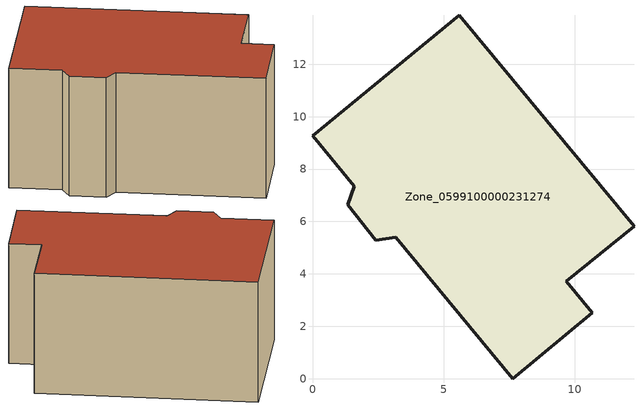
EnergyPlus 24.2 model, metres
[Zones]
Zone_0599100000231274
 floor ground (C_G): 12.27,5.81 9.68,3.71 10.68,2.52 7.65,0 3.17,5.4 2.42,5.28 1.34,6.63 1.6,7.34 0,9.27 5.61,13.87 z0
 wall outside (C_F): 1.34,6.63 2.42,5.28 3.17,5.4 7.65,0 10.68,2.52 9.68,3.71 12.27,5.81 5.61,13.87 0,9.27 1.6,7.34 1.34,6.63 z0:6.06
 roof outside (C_R): 12.27,5.81 5.61,13.87 0,9.27 1.6,7.34 1.34,6.63 2.42,5.28 3.17,5.4 7.65,0 10.68,2.52 9.68,3.71 z6.06
[BUILDING]
Pand.0599100000231274: North Axis=0; Terrain=City; Loads Convergence Tolerance Value=0.04; Temperature Convergence Tolerance Value=0.4; Solar Distribution=FullExterior; Maximum Number of Warmup Days=25; Minimum Number of Warmup Days=1
[Site:Location]
Rotterdam.The.Hague.AP_ZH_NLD Design_Conditions: Latitude=51.96; Longitude=4.45; Time Zone=1; Elevation=-4.5
[SITE:GROUNDTEMPERATURE:BUILDINGSURFACE]
18, 18, 18, 18, 18, 18, 18, 18, 18, 18, 18, 18
[MATERIAL] Thermal Absorptance=0.9; Solar Absorptance=0.7; Visible Absorptance=0.7
Name | Roughness | Thickness | Conductivity | Density | Specific Heat
G.D.1965 | MediumSmooth | 0.15 | 1 | 540 | 1210
F.D.1965 | Rough | 0.3 | 0.857143 | 1920 | 840
R.D.1965 | MediumRough | 0.2 | 0.08 | 1500 | 1000
[CONSTRUCTION]
C_G: G.D.1965
C_F: F.D.1965
C_R: R.D.1965
[ZONE]
Zone_0599100000231274: Type=1; Multiplier=1; Ceiling Height=Autocalculate; Volume=Autocalculate; Floor Area=autocalculate; Part of Total Floor Area=Yes
[ZONEINFILTRATION:DESIGNFLOWRATE]
Infil_Zone_0599100000231274: Zone or ZoneList or Space or SpaceList=Zone_0599100000231274; Schedule=AlwaysOn; Design Flow Rate Calculation Method=Flow/Area; Flow Rate per Floor Area=0.0042; Constant Term Coefficient=1; Temperature Term Coefficient=0; Velocity Term Coefficient=0; Velocity Squared Term Coefficient=0
[HVACTEMPLATE:ZONE:IDEALLOADSAIRSYSTEM]
Zone_0599100000231274: Maximum Heating Supply Air Temperature=50; Minimum Cooling Supply Air Temperature=13; Maximum Heating Supply Air Humidity Ratio=0.0156; Minimum Cooling Supply Air Humidity Ratio=0.0077; Heating Limit=NoLimit; Cooling Limit=NoLimit; Dehumidification Control Type=ConstantSensibleHeatRatio; Cooling Sensible Heat Ratio=0.7; Dehumidification Setpoint=60; Humidification Control Type=None; Humidification Setpoint=30; Outdoor Air Method=None; Outdoor Air Flow Rate per Person=0.00944; Outdoor Air Flow Rate per Zone Floor Area=0; Outdoor Air Flow Rate per Zone=0; Demand Controlled Ventilation Type=None; Outdoor Air Economizer Type=NoEconomizer; Heat Recovery Type=None; Sensible Heat Recovery Effectiveness=0.7; Latent Heat Recovery Effectiveness=0.65
[ZONECONTROL:THERMOSTAT]
ThermostatControl_Zone_0599100000231274: Zone or ZoneList=Zone_0599100000231274; Control Type Schedule=DualSetpointControlType; Control 1=Thermostat_Zone_0599100000231274; Temperature Difference Between Cutout And Setpoint=0
[THERMOSTATSETPOINT:DUALSETPOINT]
Thermostat_Zone_0599100000231274: Heating Setpoint Temperature Schedule=HeatingSetpoint_Zone_0599100000231274; Cooling Setpoint Temperature Schedule=CoolingSetpoint_Zone_0599100000231274
[SCHEDULE:COMPACT]
HeatingSetpoint_Zone_0599100000231274: Through: 12/31, For: AllDays, Until: 24:00, 21
CoolingSetpoint_Zone_0599100000231274: Through: 12/31, For: AllDays, Until: 24:00, 24
DualSetpointControlType: Through: 12/31, For: AllDays, Until: 24:00, 4
AlwaysOn: Through: 12/31, For: AllDays, Until: 24:00, 1
